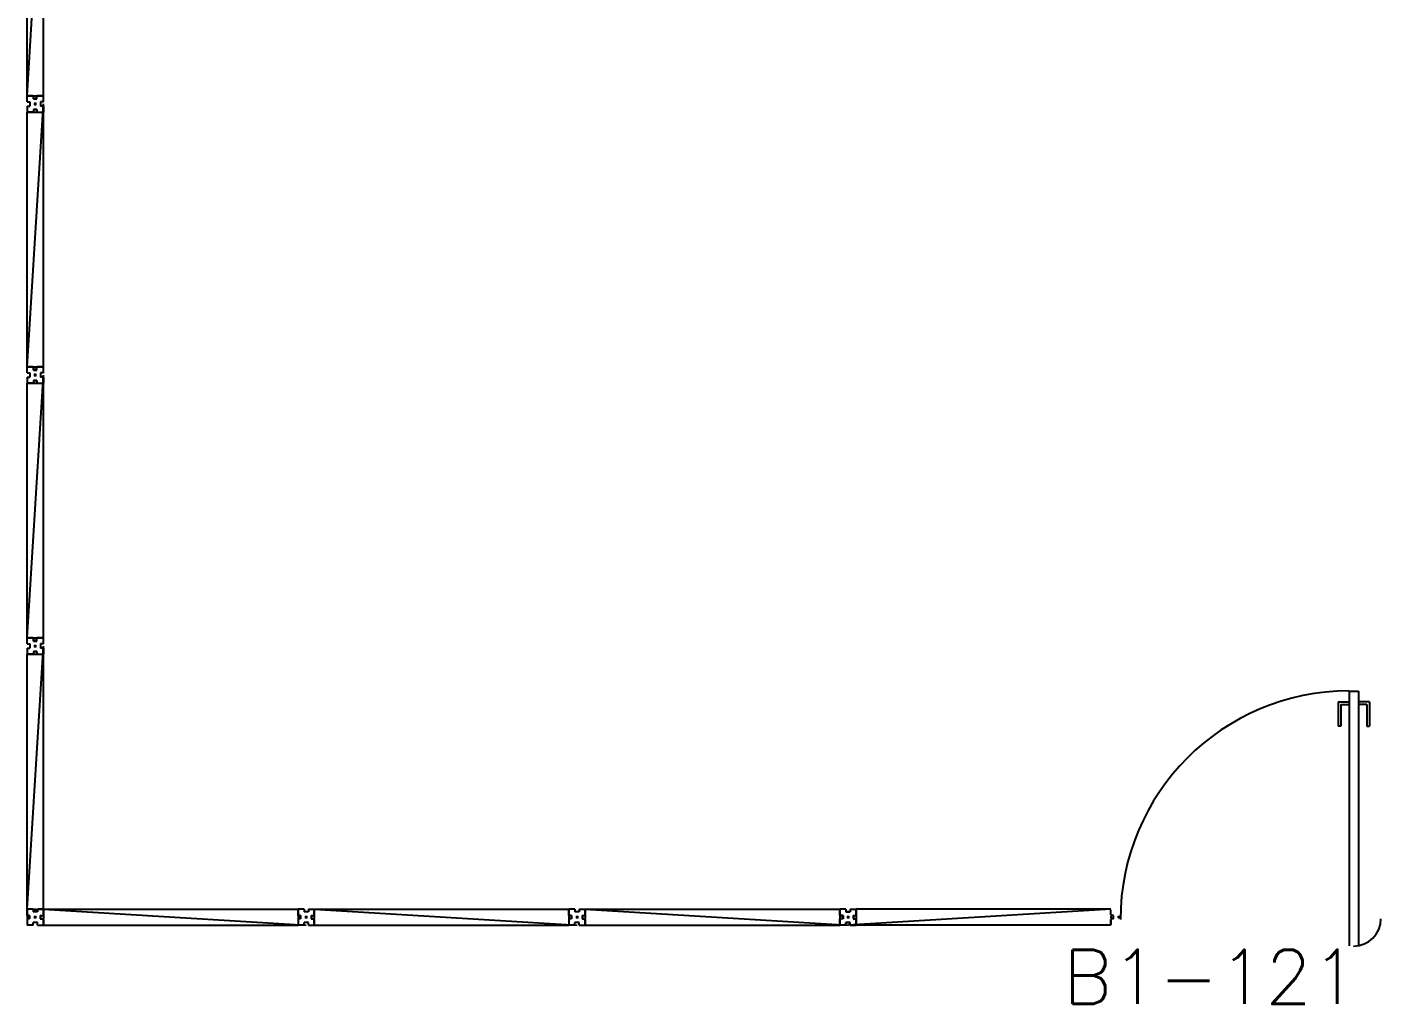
# Model space of a CAD drawing. Extents: x -31 to 207, y 425 to 518.
# Drawn here: x 99.254 to 104.25, y 498.009 to 501.613 of the extents above; entities that cross this region are included whole.
import ezdxf

# ---------------------------------------------------------------- set-up
doc = ezdxf.new("R2010")
doc.units = 0
doc.header["$LTSCALE"] = 0.01
doc.header["$MEASUREMENT"] = 0
doc.layers.get('0').update_dxf_attribs({"linetype": 'CONTINUOUS'})
doc.layers.add('DIV', color=2, linetype='CONTINUOUS')
doc.layers.add('TEXTO-ENDEREÇO', color=2, linetype='CONTINUOUS')
doc.styles.add('UNB-100-1', font='simplex.shx', dxfattribs={"height": 0.2})

# ---------------------------------------------------------------- blocks, each defined once
blk = doc.blocks.new('DIVMT-SLS')
for p, q in [((-0.03, 0.03), (-0.03, 0.006)), ((-0.008, 0.03), (-0.03, 0.03)), ((-0.0185, 0.006), (-0.03, 0.006)), ((-0.0185, -0.006), (-0.0185, 0.006)), ((-0.008, 0.03), (-0.008, 0.02)), ((-0.008, 0.02), (0.008, 0.02)), ((-0.0051, 0), (0.0051, 0)), ((0.0051, 0), (-0.0051, 0)), ((-0.0051, 0), (0.0051, 0)), ((0.97, -0.03), (0, 0.03)), ((0, -0.0051), (0, 0.0051)), ((0, 0.0051), (0, -0.0051)), ((0.008, 0.03), (0.008, 0.02)), ((0.008, 0.03), (0.03, 0.03)), ((0.0205, 0.006), (0.03, 0.006)), ((0.0205, -0.006), (0.0205, 0.006)), ((0.0205, 0.006), (0.0205, -0.006)), ((0.0205, 0.006), (0.03, 0.006)), ((0.97, 0.03), (0.03, 0.03)), ((0.03, 0.006), (0.03, 0.03)), ((0.03, -0.03), (0.03, 0.03)), ((0.03, -0.005), (0.03, 0.005)), ((0.97, 0.03), (0.97, 0.009)), ((0.97, 0.009), (0.97, 0.027)), ((0.9795, 0.006), (0.97, 0.006)), ((0.97, -0.005), (0.97, 0.005)), ((0.9795, 0.006), (0.9795, -0.006)), ((1.0051, 0), (0.9949, 0)), ((1, 0.0051), (1, -0.0051)), ((-0.0185, -0.006), (-0.03, -0.006)), ((-0.03, -0.03), (-0.03, -0.006)), ((-0.008, -0.03), (-0.03, -0.03)), ((-0.008, -0.03), (-0.008, -0.02)), ((-0.008, -0.02), (0.008, -0.02)), ((0.008, -0.03), (0.008, -0.02)), ((0.008, -0.03), (0.03, -0.03)), ((0.0205, -0.006), (0.03, -0.006)), ((0.0205, -0.006), (0.03, -0.006)), ((0.03, -0.006), (0.03, -0.03)), ((0.97, -0.03), (0.03, -0.03)), ((0.9795, -0.006), (0.97, -0.006)), ((0.97, -0.009), (0.97, -0.027))]:
    blk.add_line(p, q)

msp = doc.modelspace()

# ---------------------------------------------------------------- linework, layer by layer
at = {"layer": 'DIV'}
for p, q in [((104.1329, 499.1634), (104.1679, 499.1634)), ((104.1329, 499.1634), (104.1329, 498.2234)), ((104.1679, 499.1634), (104.1679, 498.2234)), ((104.0929, 499.1241), (104.0929, 499.0341)), ((104.0929, 499.1241), (104.1329, 499.1241)), ((104.1029, 499.1141), (104.1029, 499.0341)), ((104.1029, 499.1141), (104.1329, 499.1141)), ((104.208, 499.1241), (104.1679, 499.1241)), ((104.198, 499.1141), (104.1679, 499.1141)), ((104.198, 499.1141), (104.198, 499.0341)), ((104.208, 499.1241), (104.208, 499.0341)), ((104.1029, 499.0341), (104.093, 499.0341)), ((104.198, 499.0341), (104.2078, 499.0341)), ((99.2538, 498.3356), (99.2538, 498.3596)), ((99.2758, 498.3596), (99.2538, 498.3596)), ((99.2538, 498.3596), (99.2538, 498.2996)), ((99.2758, 498.3596), (99.2758, 498.3496)), ((99.2918, 498.3596), (99.2918, 498.3496)), ((99.2918, 498.3596), (99.3138, 498.3596)), ((99.3138, 498.3596), (99.3138, 498.3356)), ((99.2633, 498.3356), (99.2538, 498.3356)), ((99.2633, 498.3356), (99.2538, 498.3356)), ((99.2538, 498.3346), (99.2538, 498.3246)), ((99.2538, 498.3236), (99.2538, 498.2996)), ((99.2633, 498.3236), (99.2538, 498.3236)), ((99.2633, 498.3236), (99.2538, 498.3236)), ((99.2633, 498.3356), (99.2633, 498.3236)), ((99.2633, 498.3236), (99.2633, 498.3356)), ((99.2918, 498.3496), (99.2758, 498.3496)), ((99.2758, 498.2996), (99.2758, 498.3096)), ((99.2918, 498.3096), (99.2758, 498.3096)), ((99.2889, 498.3296), (99.2787, 498.3296)), ((99.2787, 498.3296), (99.2889, 498.3296)), ((99.2889, 498.3296), (99.2787, 498.3296)), ((99.2838, 498.3347), (99.2838, 498.3245)), ((99.2838, 498.3245), (99.2838, 498.3347)), ((99.2918, 498.2996), (99.2918, 498.3096)), ((99.3023, 498.3356), (99.3138, 498.3356)), ((99.3023, 498.3356), (99.3023, 498.3236)), ((99.3023, 498.3236), (99.3138, 498.3236)), ((99.3138, 498.2996), (99.3138, 498.3236)), ((99.2758, 498.2996), (99.2538, 498.2996)), ((99.2918, 498.2996), (99.3138, 498.2996))]:
    msp.add_line(p, q, dxfattribs=at)
for centre, radius, start, end in [((104.1323, 498.3209), 0.8432, 90, 180), ((104.1495, 498.3234), 0.1008, 270, 0)]:
    msp.add_arc(centre, radius, start, end, dxfattribs=at)

# ---------------------------------------------------------------- block references
for p, rotation in [((99.2838, 502.3296), 270), ((99.2838, 501.3296), 270), ((99.2838, 500.3296), 270), ((99.2838, 499.3296), 270), ((100.2838, 498.3296), 180), ((101.2838, 498.3296), 180), ((102.2838, 498.3296), 180)]:
    msp.add_blockref('DIVMT-SLS', p, dxfattribs=dict(at, rotation=rotation))
at = {"layer": 'DIV', "xscale": -1, "rotation": 180}
msp.add_blockref('DIVMT-SLS', (102.2838, 498.3296), dxfattribs=at)

# ---------------------------------------------------------------- texts
at = {"layer": 'TEXTO-ENDEREÇO', "style": 'UNB-100-1'}
msp.add_text('B1-121', height=0.2, dxfattribs=at).set_placement((103.078, 498.0095))

doc.saveas('drawing.dxf')
